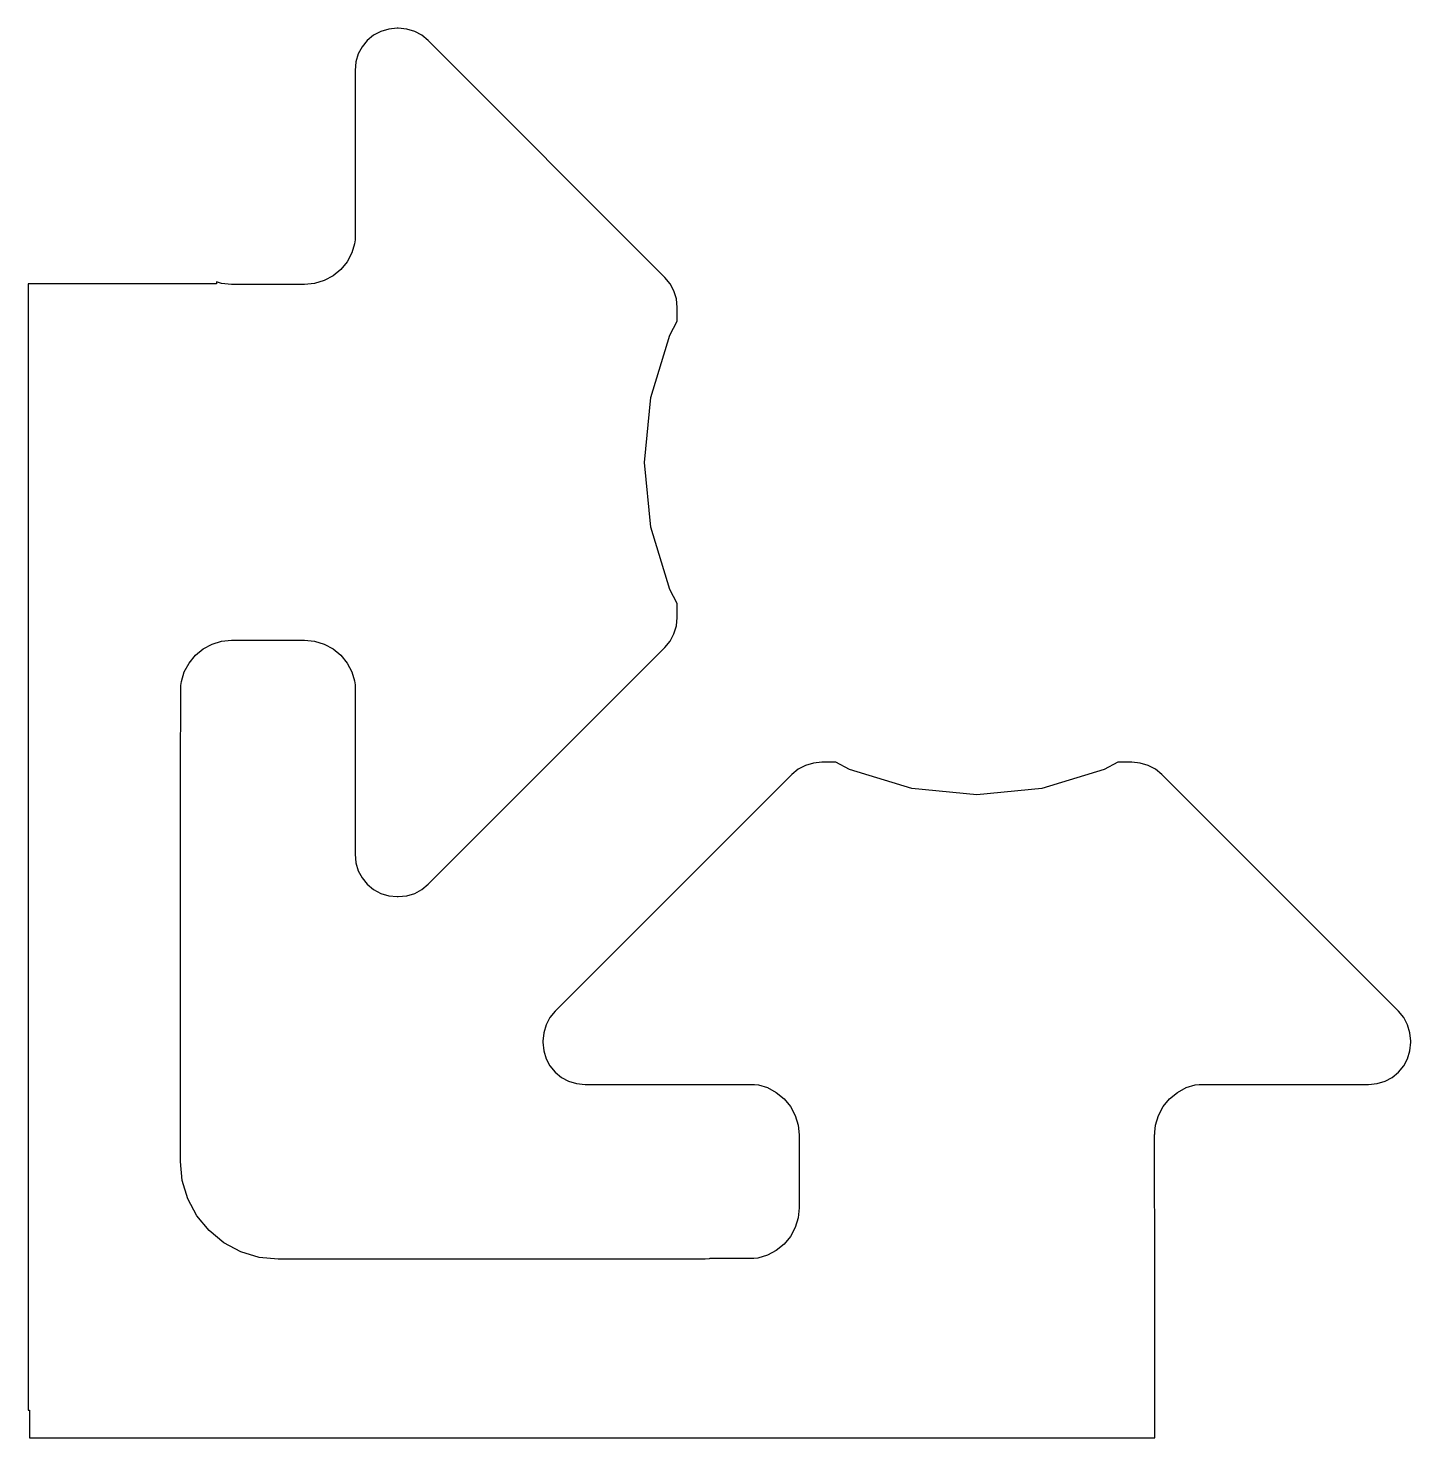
# Model space of a CAD drawing. Header units: metres. Extents: x 0 to 22.6, y 0 to 23.1.
import ezdxf

# ---------------------------------------------------------------- set-up
doc = ezdxf.new("R2010")
doc.units = ezdxf.units.M

msp = doc.modelspace()

# ---------------------------------------------------------------- linework, layer by layer
for p, q in [((6.01801, 23.05), (5.87901, 23.036)), ((6.03401, 23.05), (6.01801, 23.05)), ((6.173, 23.036), (6.03401, 23.05)), ((5.52802, 22.849), (5.44301, 22.746)), ((5.63101, 22.934), (5.52802, 22.849)), ((5.748, 22.997), (5.63101, 22.934)), ((5.87901, 23.036), (5.748, 22.997)), ((6.304, 22.997), (6.173, 23.036)), ((6.42101, 22.934), (6.304, 22.997)), ((6.524, 22.849), (6.42101, 22.934)), ((10.397, 18.975), (6.524, 22.849)), ((5.38, 22.629), (5.341, 22.498)), ((5.44301, 22.746), (5.38, 22.629)), ((5.341, 22.498), (5.32701, 22.359)), ((5.32701, 22.359), (5.32701, 19.588)), ((5.276, 19.376), (5.19801, 19.231)), ((5.32101, 19.524), (5.276, 19.376)), ((5.32701, 19.588), (5.32101, 19.524)), ((5.19801, 19.231), (5.09401, 19.104)), ((4.82201, 18.923), (4.66501, 18.875)), ((4.96701, 19.001), (4.82201, 18.923)), ((5.09401, 19.104), (4.96701, 19.001)), ((10.482, 18.872), (10.397, 18.975)), ((3.06001, 18.87), (-0.01997, 18.87)), ((-0.01997, 18.87), (-0.01997, 0.45)), ((3.145, 18.875), (3.06001, 18.9009)), ((3.06001, 18.9009), (3.06001, 18.87)), ((3.30801, 18.858), (3.145, 18.875)), ((4.50201, 18.858), (3.30801, 18.858)), ((4.66501, 18.875), (4.50201, 18.858)), ((10.545, 18.755), (10.482, 18.872)), ((10.584, 18.624), (10.545, 18.755)), ((10.598, 18.485), (10.584, 18.624)), ((10.598, 18.259), (10.598, 18.485)), ((10.476, 18.031), (10.598, 18.259)), ((10.166, 17.011), (10.476, 18.031)), ((10.062, 15.95), (10.166, 17.011)), ((10.166, 14.889), (10.062, 15.95)), ((10.476, 13.869), (10.166, 14.889)), ((10.598, 13.641), (10.476, 13.869)), ((10.598, 13.415), (10.598, 13.641)), ((10.584, 13.276), (10.598, 13.415)), ((10.482, 13.028), (10.545, 13.145)), ((10.545, 13.145), (10.584, 13.276)), ((2.843, 12.899), (2.98801, 12.977)), ((2.98801, 12.977), (3.145, 13.025)), ((3.145, 13.025), (3.30801, 13.042)), ((3.30801, 13.042), (4.50201, 13.042)), ((4.50201, 13.042), (4.66501, 13.025)), ((4.66501, 13.025), (4.82201, 12.977)), ((4.82201, 12.977), (4.96701, 12.899)), ((6.524, 9.05099), (10.397, 12.925)), ((10.397, 12.925), (10.482, 13.028)), ((2.61201, 12.669), (2.716, 12.796)), ((2.716, 12.796), (2.843, 12.899)), ((4.96701, 12.899), (5.09401, 12.796)), ((5.09401, 12.796), (5.19801, 12.669)), ((2.48601, 12.366), (2.53401, 12.524)), ((2.53401, 12.524), (2.61201, 12.669)), ((5.19801, 12.669), (5.276, 12.524)), ((5.276, 12.524), (5.32101, 12.376)), ((2.48001, 12.302), (2.48601, 12.366)), ((2.48001, 11.582), (2.48001, 12.302)), ((5.32101, 12.376), (5.32701, 12.312)), ((5.32701, 12.312), (5.32701, 9.54099)), ((2.47, 11.505), (2.47601, 11.569)), ((2.47601, 11.569), (2.48001, 11.582)), ((2.47, 4.51999), (2.47, 11.505)), ((12.475, 10.847), (8.60101, 6.97398)), ((12.578, 10.932), (12.475, 10.847)), ((12.695, 10.995), (12.578, 10.932)), ((12.826, 11.034), (12.695, 10.995)), ((12.965, 11.048), (12.826, 11.034)), ((13.191, 11.048), (12.965, 11.048)), ((13.419, 10.926), (13.191, 11.048)), ((14.439, 10.616), (13.419, 10.926)), ((17.581, 10.926), (16.561, 10.616)), ((17.809, 11.048), (17.581, 10.926)), ((18.035, 11.048), (17.809, 11.048)), ((18.174, 11.034), (18.035, 11.048)), ((18.305, 10.995), (18.174, 11.034)), ((18.422, 10.932), (18.305, 10.995)), ((18.525, 10.847), (18.422, 10.932)), ((22.399, 6.97398), (18.525, 10.847)), ((15.5, 10.512), (14.439, 10.616)), ((16.561, 10.616), (15.5, 10.512)), ((5.32701, 9.54099), (5.341, 9.40199)), ((5.341, 9.40199), (5.38, 9.271)), ((5.38, 9.271), (5.44301, 9.15399)), ((5.44301, 9.15399), (5.52802, 9.05099)), ((5.52802, 9.05099), (5.63101, 8.96599)), ((6.42101, 8.96599), (6.524, 9.05099)), ((5.63101, 8.96599), (5.748, 8.903)), ((5.748, 8.903), (5.87901, 8.864)), ((5.87901, 8.864), (6.01801, 8.84999)), ((6.01801, 8.84999), (6.03401, 8.84999)), ((6.03401, 8.84999), (6.173, 8.864)), ((6.173, 8.864), (6.304, 8.903)), ((6.304, 8.903), (6.42101, 8.96599)), ((8.60101, 6.97398), (8.51601, 6.87097)), ((22.484, 6.87097), (22.399, 6.97398)), ((8.453, 6.75398), (8.414, 6.62297)), ((8.51601, 6.87097), (8.453, 6.75398)), ((22.547, 6.75398), (22.484, 6.87097)), ((22.586, 6.62297), (22.547, 6.75398)), ((8.414, 6.62297), (8.40001, 6.48398)), ((8.40001, 6.48398), (8.40001, 6.46797)), ((8.40001, 6.46797), (8.414, 6.32898)), ((22.6, 6.48398), (22.586, 6.62297)), ((22.586, 6.32898), (22.6, 6.46797)), ((22.6, 6.46797), (22.6, 6.48398)), ((8.414, 6.32898), (8.453, 6.19798)), ((22.547, 6.19798), (22.586, 6.32898)), ((8.453, 6.19798), (8.51601, 6.08098)), ((8.51601, 6.08098), (8.60101, 5.97798)), ((22.399, 5.97798), (22.484, 6.08098)), ((22.484, 6.08098), (22.547, 6.19798)), ((8.60101, 5.97798), (8.70401, 5.89297)), ((8.70401, 5.89297), (8.82101, 5.82997)), ((8.82101, 5.82997), (8.95201, 5.79097)), ((8.95201, 5.79097), (9.091, 5.77698)), ((9.091, 5.77698), (11.862, 5.77698)), ((11.862, 5.77698), (11.926, 5.77098)), ((11.926, 5.77098), (12.074, 5.72598)), ((18.926, 5.72598), (19.074, 5.77098)), ((19.074, 5.77098), (19.138, 5.77698)), ((19.138, 5.77698), (21.909, 5.77698)), ((21.909, 5.77698), (22.048, 5.79097)), ((22.048, 5.79097), (22.179, 5.82997)), ((22.179, 5.82997), (22.296, 5.89297)), ((22.296, 5.89297), (22.399, 5.97798)), ((12.074, 5.72598), (12.219, 5.64798)), ((12.219, 5.64798), (12.346, 5.54398)), ((12.346, 5.54398), (12.449, 5.41698)), ((18.551, 5.41698), (18.654, 5.54398)), ((18.654, 5.54398), (18.781, 5.64798)), ((18.781, 5.64798), (18.926, 5.72598)), ((12.449, 5.41698), (12.527, 5.27197)), ((18.473, 5.27197), (18.551, 5.41698)), ((12.527, 5.27197), (12.575, 5.11497)), ((12.575, 5.11497), (12.592, 4.95198)), ((18.413, 4.99998), (18.425, 5.11497)), ((18.425, 5.11497), (18.473, 5.27197)), ((12.592, 4.95198), (12.592, 3.75798)), ((18.408, 4.95198), (18.41, 4.97115)), ((18.408, 3.75798), (18.408, 4.95198)), ((18.41, 4.97115), (18.41, 4.99998)), ((18.41, 4.99998), (18.413, 4.99998)), ((2.5, 4.20799), (2.47, 4.51999)), ((2.59201, 3.90797), (2.5, 4.20799)), ((2.74001, 3.63098), (2.59201, 3.90797)), ((12.592, 3.75798), (12.575, 3.59497)), ((18.41, 3.73882), (18.408, 3.75798)), ((18.41, 0), (18.41, 3.73882)), ((2.93901, 3.38898), (2.74001, 3.63098)), ((12.575, 3.59497), (12.527, 3.43797)), ((3.18102, 3.18997), (2.93901, 3.38898)), ((12.449, 3.29298), (12.346, 3.16597)), ((12.527, 3.43797), (12.449, 3.29298)), ((3.45801, 3.04198), (3.18102, 3.18997)), ((3.75801, 2.94998), (3.45801, 3.04198)), ((12.219, 3.06198), (12.074, 2.98398)), ((12.346, 3.16597), (12.219, 3.06198)), ((4.07001, 2.91998), (3.75801, 2.94998)), ((11.055, 2.91998), (4.07001, 2.91998)), ((11.119, 2.92598), (11.055, 2.91998)), ((11.132, 2.92998), (11.119, 2.92598)), ((11.852, 2.92998), (11.132, 2.92998)), ((11.916, 2.93597), (11.852, 2.92998)), ((12.074, 2.98398), (11.916, 2.93597)), ((-0.01997, 0.45), (0, 0.45)), ((0, 0.45), (0, 0)), ((0, 0), (18.41, 0))]:
    msp.add_line(p, q)

doc.saveas('drawing.dxf')
